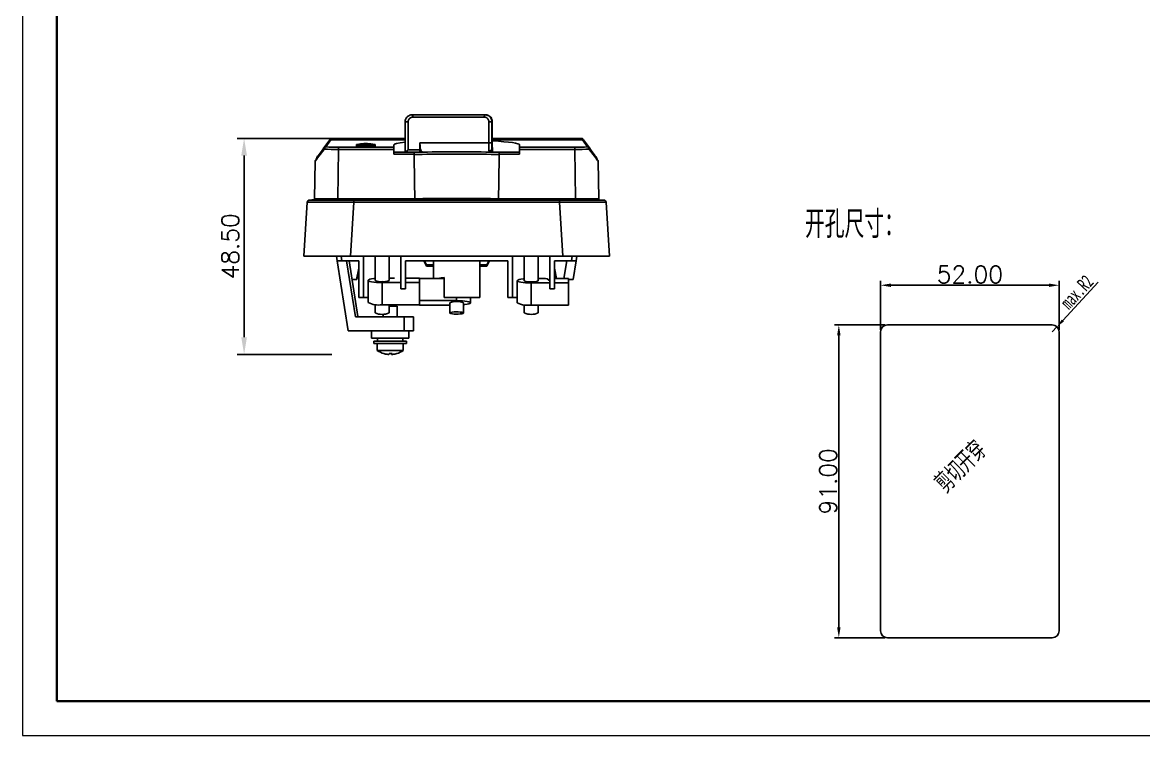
# Model space of a CAD drawing. Header units: millimetres. Extents: x 1222 to 2777, y 555 to 1864.
# Drawn here: x 1221.6 to 1548, y 554.5 to 762 of the extents above; entities that cross this region are included whole.
import ezdxf

# ---------------------------------------------------------------- set-up
doc = ezdxf.new("R2010")
doc.units = ezdxf.units.MM
doc.layers.add('粗实线层', color=7, linetype='Continuous', lineweight=35)
doc.layers.add('细实线层', color=7, linetype='Continuous', lineweight=18)
doc.styles.get("Standard").update_dxf_attribs({"font": 'txt', "bigfont": 'gbcbig.shx'})
doc.styles.add('标准', font='simfang.ttf', dxfattribs={"width": 0.667})
doc.styles.add('等轴测图文字', font='txt.shx', dxfattribs={"bigfont": 'gbcbig.shx'})
doc.dimstyles.new('ISO-25', dxfattribs={"dimtxt": 2.5, "dimasz": 2.5, "dimexe": 1.25, "dimexo": 0.625, "dimtad": 1, "dimtxsty": 'Standard', "dimcen": 2.5, "dimadec": 0, "dimazin": 0, "dimtfac": 1, "dimtmove": 1, "dimatfit": 3, "dimfxl": 1, "dimarcsym": 0})

# ---------------------------------------------------------------- blocks, each defined once
blk = doc.blocks.new('$CAXA_FRAME_13B17AC1$')
at = {"layer": '粗实线层'}
for p, q in [((-287, 200), (-287, -200)), ((-287, -200), (287, -200))]:
    blk.add_line(p, q, dxfattribs=at)
at = {"layer": '细实线层'}
for p, q in [((-297, 210), (-297, -210)), ((-297, -210), (297, -210))]:
    blk.add_line(p, q, dxfattribs=at)
blk = doc.blocks.new('*D7')
at = {"color": 0, "lineweight": -2, "transparency": 16777216}
for p, q in [((1311.69, 728.3), (1284.18, 728.3)), ((1286.18, 670.45), (1286.18, 723.3)), ((1311.69, 665.45), (1284.18, 665.45))]:
    blk.add_line(p, q, dxfattribs=at)
at = {"color": 0, "transparency": 16777216}
for points in [[(1285.34, 723.3), (1287.01, 723.3), (1286.18, 728.3)], [(1285.34, 670.45), (1287.01, 670.45), (1286.18, 665.45)]]:
    blk.add_solid(points, dxfattribs=at)
at = {"layer": 'Defpoints', "color": 0, "transparency": 16777216}
for p in [(1286.18, 728.3), (1313.69, 728.3), (1313.69, 665.45)]:
    blk.add_point(p, dxfattribs=at)
at = {"color": 0, "transparency": 16777216, "insert": (1282.15, 696.88), "char_height": 5, "attachment_point": 5, "rotation": 90}
blk.add_mtext('48.50', dxfattribs=at)
blk = doc.blocks.new('*D8')
at = {"color": 0, "lineweight": -2, "transparency": 16777216}
for p, q in [((1472.8, 674.02), (1458.03, 674.02)), ((1459.28, 671.02), (1459.28, 586.02)), ((1472.8, 583.02), (1458.03, 583.02))]:
    blk.add_line(p, q, dxfattribs=at)
at = {"color": 0, "transparency": 16777216}
for points in [[(1458.78, 671.02), (1459.78, 671.02), (1459.28, 674.02)], [(1458.78, 586.02), (1459.78, 586.02), (1459.28, 583.02)]]:
    blk.add_solid(points, dxfattribs=at)
at = {"layer": 'Defpoints', "color": 0, "transparency": 16777216}
for p in [(1473.42, 674.02), (1459.28, 583.02), (1473.42, 583.02)]:
    blk.add_point(p, dxfattribs=at)
at = {"color": 0, "transparency": 16777216, "insert": (1456.16, 628.52), "char_height": 5, "width": 27.1638, "attachment_point": 5, "rotation": 90}
blk.add_mtext('91.00', dxfattribs=at)
blk = doc.blocks.new('*D9')
at = {"color": 0, "lineweight": -2, "transparency": 16777216}
for p, q in [((1471.42, 672.64), (1471.42, 686.81)), ((1474.42, 685.56), (1520.42, 685.56)), ((1523.42, 672.64), (1523.42, 686.81))]:
    blk.add_line(p, q, dxfattribs=at)
at = {"color": 0, "transparency": 16777216}
for points in [[(1474.42, 686.06), (1474.42, 685.06), (1471.42, 685.56)], [(1520.42, 686.06), (1520.42, 685.06), (1523.42, 685.56)]]:
    blk.add_solid(points, dxfattribs=at)
at = {"layer": 'Defpoints', "color": 0, "transparency": 16777216}
for p in [(1523.42, 685.56), (1471.42, 672.02), (1523.42, 672.02)]:
    blk.add_point(p, dxfattribs=at)
at = {"color": 0, "transparency": 16777216, "insert": (1497.42, 688.69), "char_height": 5, "width": 24.936, "attachment_point": 5}
blk.add_mtext('52.00', dxfattribs=at)
blk = doc.blocks.new('*D11')
at = {"color": 0, "lineweight": -2, "transparency": 16777216}
for p, q in [((1534.81, 686.42), (1524.48, 675.31)), ((1521.42, 672.02), (1522.78, 673.48))]:
    blk.add_line(p, q, dxfattribs=at)
at = {"color": 0, "transparency": 16777216}
blk.add_solid([(1524.18, 675.6), (1524.79, 675.03), (1522.78, 673.48)], dxfattribs=at)
at = {"layer": 'Defpoints', "color": 0, "transparency": 16777216}
for p in [(1522.78, 673.48), (1521.42, 672.02)]:
    blk.add_point(p, dxfattribs=at)
at = {"color": 0, "transparency": 16777216, "insert": (1528.55, 683.59), "char_height": 4, "width": 45.0002, "attachment_point": 5, "rotation": 47.0835, "style": '标准'}
blk.add_mtext('max.R2 ', dxfattribs=at)

msp = doc.modelspace()

# ---------------------------------------------------------------- linework, layer by layer
at = {"color": 7, "linetype": 'Continuous', "lineweight": 25}
for p, q in [((1356.5691, 735.1485), (1356.4585, 735.1591)), ((1333.0521, 733.1316), (1333.0521, 724.3252)), ((1333.0521, 733.1316), (1333.0523, 733.1315)), ((1333.9123, 733.1332), (1333.9123, 724.9887)), ((1357.397, 727.0264), (1357.397, 733.1348)), ((1358.291, 733.1332), (1358.291, 727.0248)), ((1358.4202, 733.1209), (1358.291, 733.1332)), ((1358.4202, 727.0124), (1358.4202, 733.1209)), ((1358.4204, 733.1208), (1358.4202, 733.1209)), ((1358.4204, 727.0124), (1358.4204, 733.1208)), ((1311.4473, 727.8964), (1309.9536, 725.83)), ((1333.0521, 728.3008), (1311.7474, 728.3008)), ((1384.3397, 728.3008), (1358.4204, 728.3008)), ((1386.1335, 725.83), (1384.6398, 727.8964)), ((1309.3976, 725.5426), (1310.8914, 727.609)), ((1313.678, 725.0686), (1313.4281, 710.7532)), ((1313.678, 725.0686), (1313.678, 725.7318)), ((1313.678, 725.7318), (1329.7183, 725.7318)), ((1329.7183, 725.0686), (1313.678, 725.0686)), ((1319.5375, 726.5308), (1318.8588, 726.5308)), ((1318.8588, 726.5308), (1318.8588, 726.2691)), ((1318.8588, 726.2691), (1324.2885, 726.2691)), ((1318.8588, 726.2691), (1318.8588, 725.9984)), ((1318.8588, 725.9984), (1324.2885, 725.9984)), ((1319.5375, 726.5832), (1319.5375, 726.5308)), ((1319.9448, 726.5308), (1319.9448, 726.5832)), ((1323.2026, 726.5308), (1319.9448, 726.5308)), ((1323.2026, 726.5832), (1323.2026, 726.5308)), ((1323.6098, 726.5308), (1323.6098, 726.5832)), ((1324.2885, 726.5308), (1323.6098, 726.5308)), ((1324.2885, 726.2691), (1324.2885, 726.5308)), ((1324.2885, 726.2691), (1324.2885, 725.9984)), ((1329.7183, 725.7318), (1329.7183, 726.3994)), ((1329.7183, 725.7318), (1329.7183, 725.0686)), ((1329.7183, 723.6601), (1329.7183, 725.0686)), ((1337.3606, 724.9867), (1337.3606, 727.0228)), ((1358.2666, 724.3304), (1358.2666, 724.7395)), ((1358.4202, 727.0124), (1358.4204, 727.0124)), ((1358.4445, 724.3299), (1358.4445, 724.7225)), ((1366.3689, 726.3994), (1366.3689, 725.7318)), ((1366.3689, 725.7318), (1382.4092, 725.7318)), ((1366.3689, 725.0686), (1366.3689, 725.7318)), ((1382.4092, 725.0686), (1366.3689, 725.0686)), ((1366.3689, 725.0686), (1366.3689, 723.6601)), ((1382.4092, 725.7318), (1382.4092, 725.0686)), ((1382.6591, 710.7532), (1382.4092, 725.0686)), ((1385.1958, 727.609), (1386.6895, 725.5426)), ((1306.6419, 710.7362), (1306.8327, 721.6653)), ((1306.8784, 721.8928), (1306.867, 721.8331)), ((1307.3207, 722.5696), (1307.3207, 722.5728)), ((1329.7183, 724.3252), (1336.0062, 724.3252)), ((1335.6672, 723.6601), (1329.7183, 723.6601)), ((1335.6673, 723.6482), (1335.6672, 723.6601)), ((1360.0809, 724.3252), (1366.3689, 724.3252)), ((1360.4199, 723.6601), (1360.4199, 723.6482)), ((1366.3689, 723.6601), (1360.4199, 723.6601)), ((1388.7665, 722.5728), (1388.7665, 722.5696)), ((1389.2545, 721.6535), (1389.2091, 721.8943)), ((1389.2544, 721.6653), (1389.4452, 710.7362)), ((1303.5877, 694.0516), (1304.545, 709.7034)), ((1305.2225, 710.3407), (1318.094, 710.3407)), ((1306.6419, 710.3827), (1306.6419, 710.7362)), ((1307.7279, 710.4263), (1307.7279, 710.6978)), ((1307.7279, 710.4263), (1307.7279, 710.3407)), ((1308.2709, 710.4249), (1308.2709, 710.3407)), ((1336.8448, 710.6995), (1308.4066, 710.6995)), ((1308.4066, 710.6995), (1308.4066, 710.428)), ((1336.8448, 710.428), (1308.4066, 710.428)), ((1336.8448, 710.4266), (1308.9496, 710.4266)), ((1308.9496, 710.3834), (1336.8448, 710.3834)), ((1309.3572, 710.7396), (1309.3572, 710.743)), ((1309.3576, 710.7261), (1309.3572, 710.7022)), ((1309.3572, 710.7022), (1309.3572, 710.726)), ((1336.6047, 710.7022), (1309.3572, 710.7022)), ((1309.3572, 710.3896), (1309.3572, 710.4266)), ((1309.3572, 710.3896), (1309.3579, 710.4266)), ((1310.7107, 710.3862), (1336.8448, 710.3862)), ((1310.7144, 710.7464), (1334.1025, 710.7464)), ((1332.7147, 710.7362), (1310.7149, 710.7362)), ((1310.7149, 710.7294), (1332.4349, 710.7294)), ((1313.4281, 710.7532), (1335.8436, 710.7532)), ((1318.094, 709.7034), (1317.1367, 694.0516)), ((1318.094, 710.3407), (1318.094, 709.7034)), ((1318.094, 710.3407), (1377.9931, 710.3407)), ((1377.9931, 709.7034), (1318.094, 709.7034)), ((1332.4331, 710.7294), (1332.4331, 710.7288)), ((1332.7147, 710.7362), (1332.7147, 710.7464)), ((1336.8448, 710.3407), (1336.8448, 710.7356)), ((1355.1701, 710.7458), (1340.9171, 710.7458)), ((1359.2424, 710.7356), (1359.2424, 710.3407)), ((1387.6805, 710.6995), (1359.2424, 710.6995)), ((1387.6805, 710.428), (1359.2424, 710.428)), ((1387.1375, 710.4266), (1359.2424, 710.4266)), ((1359.2424, 710.3862), (1385.3764, 710.3862)), ((1359.2424, 710.3834), (1387.1375, 710.3834)), ((1386.7299, 710.7022), (1359.4825, 710.7022)), ((1360.2435, 710.7532), (1382.6591, 710.7532)), ((1361.9847, 710.7464), (1385.3727, 710.7464)), ((1363.3724, 710.7464), (1363.3724, 710.7362)), ((1385.3723, 710.7362), (1363.3724, 710.7362)), ((1363.6522, 710.7294), (1385.3723, 710.7294)), ((1363.654, 710.7288), (1363.654, 710.7294)), ((1377.9931, 710.3407), (1377.9931, 709.7034)), ((1377.9931, 710.3407), (1390.8646, 710.3407)), ((1378.9504, 694.0516), (1377.9931, 709.7034)), ((1386.7293, 710.4266), (1386.7299, 710.3896)), ((1386.7299, 710.7022), (1386.7295, 710.7261)), ((1386.7299, 710.743), (1386.7299, 710.7396)), ((1386.7299, 710.726), (1386.7299, 710.7022)), ((1386.7299, 710.4266), (1386.7299, 710.3896)), ((1387.6805, 710.428), (1387.6805, 710.6995)), ((1387.8163, 710.3407), (1387.8163, 710.4249)), ((1388.3592, 710.6978), (1388.3592, 710.4263)), ((1388.3592, 710.3407), (1388.3592, 710.4263)), ((1388.7665, 710.3797), (1388.7665, 710.3407)), ((1389.4452, 710.7362), (1389.4452, 710.3827)), ((1391.5421, 709.7034), (1392.4994, 694.0516)), ((1317.1367, 694.0516), (1303.5877, 694.0516)), ((1313.2723, 692.6941), (1313.0573, 694.0516)), ((1314.613, 692.6941), (1313.2723, 692.6941)), ((1313.2723, 692.6941), (1316.4973, 672.3319)), ((1314.398, 694.0516), (1314.613, 692.6941)), ((1314.613, 692.6941), (1319.5375, 692.6941)), ((1318.6011, 676.4042), (1316.021, 692.6941)), ((1316.7082, 692.6941), (1319.2714, 676.5104)), ((1317.1367, 694.0516), (1378.9504, 694.0516)), ((1319.5375, 681.9704), (1319.5375, 692.6941)), ((1320.895, 694.0516), (1320.895, 681.9704)), ((1324.2885, 694.0516), (1324.2885, 686.9752)), ((1328.3608, 686.9752), (1328.3608, 694.0516)), ((1331.7544, 684.4817), (1331.7544, 694.0516)), ((1333.1118, 692.6941), (1362.9753, 692.6941)), ((1333.1118, 692.6941), (1333.1118, 684.4817)), ((1338.4818, 692.6941), (1339.2203, 691.0791)), ((1339.2203, 691.5038), (1338.676, 692.6941)), ((1341.2564, 687.5212), (1341.2564, 692.6941)), ((1354.8307, 681.9704), (1354.8307, 692.6941)), ((1357.6053, 692.6941), (1356.8669, 691.0791)), ((1356.8669, 691.5038), (1357.4111, 692.6941)), ((1362.9753, 681.9704), (1362.9753, 692.6941)), ((1364.3327, 694.0516), (1364.3327, 681.9704)), ((1367.7263, 694.0516), (1367.7263, 686.8842)), ((1371.7986, 686.8842), (1371.7986, 694.0516)), ((1375.1922, 684.4817), (1375.1922, 694.0516)), ((1376.5496, 692.6941), (1376.5496, 684.4817)), ((1376.5496, 692.6941), (1381.4741, 692.6941)), ((1392.4994, 694.0516), (1378.9504, 694.0516)), ((1379.2468, 687.5212), (1380.0661, 692.6941)), ((1381.4741, 692.6941), (1381.6891, 694.0516)), ((1382.8148, 692.6941), (1381.4741, 692.6941)), ((1382.8148, 692.6941), (1381.9549, 687.2644)), ((1383.0298, 694.0516), (1382.8148, 692.6941)), ((1319.5375, 690.5685), (1318.9171, 687.2644)), ((1318.9576, 687.2644), (1319.5375, 690.3531)), ((1341.2564, 691.5038), (1339.2203, 691.5038)), ((1339.2203, 691.0791), (1339.2203, 691.5038)), ((1339.2203, 691.0791), (1341.2564, 691.0791)), ((1354.8307, 691.5038), (1356.8669, 691.5038)), ((1356.8669, 691.0791), (1354.8307, 691.0791)), ((1356.8669, 691.0791), (1356.8669, 691.5038)), ((1376.5496, 690.5685), (1377.1218, 687.5212)), ((1376.5496, 690.3531), (1377.0813, 687.5212)), ((1317.5682, 687.2644), (1318.9171, 687.2644)), ((1318.957, 687.2644), (1318.9171, 687.2644)), ((1322.2524, 686.9752), (1322.2524, 680.5397)), ((1326.3247, 679.9027), (1326.3247, 686.3381)), ((1331.7544, 686.3381), (1326.3247, 686.3381)), ((1328.3608, 687.6122), (1329.9161, 687.6122)), ((1333.1118, 687.6122), (1337.1841, 687.6122)), ((1337.1841, 686.3381), (1333.1118, 686.3381)), ((1337.1841, 687.6122), (1337.1841, 686.3381)), ((1344.4521, 687.5212), (1337.1841, 687.5212)), ((1337.1841, 679.9027), (1337.1841, 686.3381)), ((1344.4521, 687.7851), (1344.4521, 681.9704)), ((1365.6902, 686.8842), (1365.6902, 680.4487)), ((1369.7624, 679.8117), (1369.7624, 686.2471)), ((1375.1922, 686.2471), (1369.7624, 686.2471)), ((1371.7986, 687.5212), (1373.3539, 687.5212)), ((1376.5496, 687.5212), (1380.6219, 687.5212)), ((1380.6219, 686.2471), (1376.5496, 686.2471)), ((1380.6219, 687.5212), (1380.6219, 686.2471)), ((1380.6219, 687.2644), (1381.9549, 687.2644)), ((1380.6219, 679.8117), (1380.6219, 686.2471)), ((1333.1118, 684.4817), (1331.7544, 684.4817)), ((1376.5496, 684.4817), (1375.1922, 684.4817)), ((1320.895, 681.9704), (1319.5375, 681.9704)), ((1322.2524, 681.9704), (1320.895, 681.9704)), ((1324.2885, 679.988), (1324.2885, 677.4991)), ((1337.1841, 679.9027), (1326.3247, 679.9027)), ((1328.3608, 677.4991), (1328.3608, 679.9027)), ((1328.3608, 679.5263), (1330.7504, 679.5263)), ((1330.7504, 676.4042), (1330.7504, 679.5263)), ((1348.0436, 681.0858), (1337.1841, 681.0858)), ((1337.1841, 679.9027), (1337.1841, 679.8117)), ((1337.1841, 679.8117), (1346.0074, 679.8117)), ((1344.4521, 681.9704), (1354.8307, 681.9704)), ((1346.0074, 680.4487), (1346.0074, 677.4991)), ((1350.0797, 677.4991), (1350.0797, 680.4487)), ((1352.1159, 680.4487), (1352.1159, 681.9704)), ((1364.3327, 681.9704), (1362.9753, 681.9704)), ((1365.6902, 681.9704), (1364.3327, 681.9704)), ((1367.7263, 679.897), (1367.7263, 677.4991)), ((1380.6219, 679.8117), (1369.7624, 679.8117)), ((1371.7986, 677.4991), (1371.7986, 679.8117)), ((1319.2714, 676.5104), (1318.6011, 676.4042)), ((1318.6011, 676.4042), (1332.8061, 676.4042)), ((1326.6781, 677.1855), (1326.6781, 676.4042)), ((1332.8061, 672.3319), (1332.8061, 676.4042)), ((1332.8061, 676.4042), (1335.5014, 676.4042)), ((1335.5014, 676.4042), (1335.5014, 672.3319)), ((1332.8061, 672.3319), (1316.4973, 672.3319)), ((1323.2845, 672.3319), (1323.2845, 670.16)), ((1335.5014, 672.3319), (1332.8061, 672.3319)), ((1334.1439, 670.16), (1334.1439, 672.3319)), ((1323.2845, 670.16), (1334.1439, 670.16)), ((1323.9632, 669.3456), (1323.9632, 668.6669)), ((1323.9632, 669.3456), (1333.4652, 669.3456)), ((1325.0492, 670.16), (1325.0492, 669.3456)), ((1332.3736, 670.16), (1332.3736, 669.3456)), ((1333.4652, 668.6669), (1333.4652, 669.3456)), ((1323.9632, 668.6669), (1333.4652, 668.6669)), ((1324.9134, 668.6669), (1324.9134, 666.5731)), ((1324.9134, 666.5731), (1332.515, 666.5731)), ((1332.515, 666.5731), (1332.515, 668.6669)), ((1329.168, 665.6831), (1329.168, 665.468))]:
    msp.add_line(p, q, dxfattribs=at)
at = {"color": 8, "linetype": 'Continuous', "lineweight": 25}
for p, q in [((1333.0521, 727.8964), (1311.4473, 727.8964)), ((1384.6398, 727.8964), (1358.4204, 727.8964)), ((1308.9496, 710.3834), (1308.9496, 710.3407)), ((1309.3572, 710.7396), (1309.3573, 710.7431)), ((1310.7115, 710.4266), (1310.7107, 710.3862)), ((1310.715, 710.7464), (1310.7149, 710.7362)), ((1340.9171, 710.7458), (1340.9171, 710.3407)), ((1355.1701, 710.3407), (1355.1701, 710.7458)), ((1385.3723, 710.7362), (1385.3721, 710.7464)), ((1385.3764, 710.3862), (1385.3757, 710.4266)), ((1386.7298, 710.7431), (1386.7299, 710.7396)), ((1387.1375, 710.3407), (1387.1375, 710.3834)), ((1318.957, 687.2644), (1319.5375, 690.3562)), ((1376.5496, 690.3562), (1377.0819, 687.5212)), ((1348.0436, 681.0858), (1348.0436, 681.9704)), ((1327.8772, 665.4704), (1327.8772, 665.4764)), ((1329.0727, 665.4704), (1329.0727, 665.6793)), ((1329.1687, 665.6831), (1329.1687, 665.4704))]:
    msp.add_line(p, q, dxfattribs=at)
at = {"color": 7}
for p, q in [((1521.4206, 674.0181), (1473.4206, 674.0181)), ((1471.4206, 672.0181), (1471.4206, 585.0181)), ((1523.4206, 585.0181), (1523.4206, 672.0181)), ((1473.4206, 583.0181), (1521.4206, 583.0181))]:
    msp.add_line(p, q, dxfattribs=at)
at = {"color": 7, "linetype": 'Continuous', "lineweight": 25, "flags": 128}
for points in [[(1335.098, 735.1668), (1337.7199, 735.1655), (1340.3715, 735.1646), (1343.0415, 735.1641), (1345.7185, 735.164), (1348.3908, 735.1644), (1351.0471, 735.1653), (1353.6758, 735.1665), (1356.2657, 735.1682)], [(1356.0726, 734.4911), (1353.5257, 734.4895), (1350.9407, 734.4882), (1348.3286, 734.4874), (1345.7007, 734.487), (1343.0683, 734.4871), (1340.4426, 734.4875), (1337.835, 734.4884), (1335.2568, 734.4898)], [(1356.0726, 734.4911), (1356.0763, 734.6235), (1356.0873, 734.7508), (1356.1052, 734.8679), (1356.1292, 734.9706), (1356.1585, 735.0548), (1356.1918, 735.1172), (1356.2281, 735.1555), (1356.2657, 735.1682)], [(1309.3976, 725.5426), (1309.383, 725.5121), (1309.3779, 725.4757), (1309.3823, 725.4339), (1309.3961, 725.3874), (1309.4193, 725.3371), (1309.4513, 725.2837), (1309.4916, 725.2281), (1309.5397, 725.1713)], [(1333.9123, 724.9887), (1334.3393, 724.9884), (1334.7676, 724.9881), (1335.1971, 724.9878), (1335.6277, 724.9876), (1336.0594, 724.9873), (1336.4921, 724.9871), (1336.9259, 724.9869), (1337.3606, 724.9867)], [(1337.3606, 727.0228), (1339.869, 727.0219), (1342.3965, 727.0213), (1344.933, 727.0212), (1347.4684, 727.0214), (1349.9925, 727.022), (1352.4953, 727.0231), (1354.9668, 727.0245), (1357.397, 727.0264)], [(1386.5475, 725.1713), (1386.5955, 725.2281), (1386.6358, 725.2837), (1386.6678, 725.3371), (1386.691, 725.3874), (1386.7049, 725.4339), (1386.7093, 725.4757), (1386.7041, 725.5121), (1386.6895, 725.5426)], [(1360.4199, 723.6482), (1359.3255, 723.6514), (1358.1004, 723.6543), (1356.7588, 723.6568), (1355.3163, 723.659), (1353.7894, 723.6607), (1352.196, 723.6621), (1350.5544, 723.663), (1348.8838, 723.6634), (1347.2034, 723.6634), (1345.5327, 723.663), (1343.8912, 723.6621), (1342.2977, 723.6607), (1340.7709, 723.659), (1339.3283, 723.6568), (1337.9867, 723.6543), (1336.7616, 723.6514), (1335.6673, 723.6482)], [(1336.0062, 724.3252), (1337.052, 724.3284), (1338.2314, 724.3313), (1339.53, 724.3338), (1340.9322, 724.336), (1342.4208, 724.3377), (1343.9778, 724.3391), (1345.5841, 724.34), (1347.2204, 724.3404), (1348.8667, 724.3404), (1350.503, 724.34), (1352.1094, 724.3391), (1353.6663, 724.3377), (1355.1549, 724.336), (1356.5571, 724.3338), (1357.8558, 724.3313), (1359.0352, 724.3284), (1360.0809, 724.3252)], [(1360.2435, 710.7532), (1359.1497, 710.7563), (1357.9322, 710.7591), (1356.6047, 710.7615), (1355.182, 710.7636), (1353.6798, 710.7653), (1352.1148, 710.7666), (1350.5046, 710.7675), (1348.867, 710.7679), (1347.2202, 710.7679), (1345.5825, 710.7675), (1343.9723, 710.7666), (1342.4074, 710.7653), (1340.9052, 710.7636), (1339.4824, 710.7615), (1338.1549, 710.7591), (1336.9375, 710.7563), (1335.8436, 710.7532)], [(1326.3247, 686.3381), (1325.478, 686.352), (1324.6683, 686.3932), (1323.9311, 686.4598), (1323.2984, 686.5489), (1322.798, 686.6566), (1322.4517, 686.7783), (1322.2747, 686.9086), (1322.2747, 687.0417), (1322.4517, 687.172), (1322.798, 687.2937), (1323.2984, 687.4014), (1323.9311, 687.4905), (1324.2885, 687.5269)], [(1369.7624, 686.2471), (1368.9158, 686.261), (1368.1061, 686.3022), (1367.3688, 686.3688), (1366.7361, 686.4579), (1366.2357, 686.5656), (1365.8895, 686.6873), (1365.7125, 686.8176), (1365.7125, 686.9508), (1365.8895, 687.081), (1366.2357, 687.2027), (1366.7361, 687.3104), (1367.3688, 687.3995), (1367.7263, 687.4359)], [(1350.0797, 679.897), (1350.4372, 679.9333), (1351.0699, 680.0225), (1351.5703, 680.1302), (1351.9165, 680.2519), (1352.0935, 680.3821), (1352.0935, 680.5153), (1351.9165, 680.6456), (1351.5703, 680.7672), (1351.0699, 680.875), (1350.4372, 680.9641), (1349.6999, 681.0307), (1348.8902, 681.0718), (1348.0436, 681.0858)], [(1346.0075, 677.4961), (1346.1036, 677.4024), (1346.3721, 677.3172), (1346.7892, 677.2482), (1347.3176, 677.2015), (1347.9106, 677.1813), (1348.5154, 677.1893), (1349.0783, 677.2248), (1349.5492, 677.2847), (1349.8863, 677.3637), (1350.0597, 677.4547), (1350.054, 677.5496), (1349.8696, 677.6401), (1349.523, 677.718), (1349.0449, 677.7765), (1348.4778, 677.8103), (1347.8722, 677.8165), (1347.2818, 677.7945), (1346.759, 677.7463), (1346.3504, 677.6761), (1346.0923, 677.5901), (1346.0075, 677.4961)]]:
    msp.add_lwpolyline(points, dxfattribs=at)
at = {"color": 7, "linetype": 'Continuous', "lineweight": 25}
for centre, radius, start, end in [((1334.4189, 734.6505), 0.8531, 349.144303, 37.248504), ((1357.666, 631.8097), 101.3255, 89.646609, 90.152131), ((1311.4438, 727.2217), 0.6747, 89.701822, 144.969678), ((1384.6433, 727.2217), 0.6747, 35.030322, 90.298178), ((1309.9501, 725.1554), 0.6747, 89.701822, 144.969678), ((1310.1766, 725.2305), 0.6396, 110.399888, 185.31189), ((1321.5737, 717.0689), 9.7298, 77.920444, 102.079556), ((1321.5737, 718.64), 8.1085, 78.410997, 101.589003), ((1357.6665, 625.7836), 101.2431, 89.646566, 90.152498), ((1385.9106, 725.2305), 0.6396, 354.68811, 69.600112), ((1386.137, 725.1554), 0.6747, 35.030322, 90.298178), ((1307.5113, 721.6535), 0.6787, 164.333209, 179.000033), ((1307.9994, 722.5728), 0.6787, 109.92973, 180), ((1388.0877, 722.5728), 0.6787, 0, 70.07027), ((1305.2225, 709.662), 0.6787, 90, 176.5), ((1307.667, 711.9849), 1.6418, 257.862279, 272.124853), ((1308.2369, 642.9823), 67.7174, 89.856435, 90.4307), ((1308.2369, 642.7109), 67.7174, 89.856436, 90.430701), ((1308.7799, 642.7088), 67.718, 89.856436, 90.430698), ((1308.7799, 778.1015), 67.7184, 269.569303, 270.143562), ((1335.9333, 927.3208), 216.6196, 269.074637, 270.177573), ((1334.8852, 509.9097), 200.8382, 90.223292, 90.619201), ((1339.899, 304.4414), 406.3057, 89.856436, 90.4307), ((1356.1881, 304.4414), 406.3057, 89.5693, 90.143564), ((1360.1538, 927.3208), 216.6196, 269.822427, 270.925363), ((1361.202, 509.9097), 200.8382, 89.380799, 89.776708), ((1387.3072, 642.7088), 67.718, 89.569302, 90.143564), ((1387.3072, 778.1015), 67.7184, 269.856438, 270.430697), ((1387.8502, 642.9823), 67.7174, 89.5693, 90.143565), ((1387.8502, 642.7109), 67.7174, 89.569299, 90.143564), ((1390.8646, 709.662), 0.6787, 3.5, 90), ((1325.7586, 689.7051), 3.1006, 241.698163, 280.519832), ((1326.8908, 689.7051), 3.1006, 259.480142, 298.301842), ((1346.0235, 670.3027), 17.5529, 95.136099, 101.200977), ((1369.1963, 689.6141), 3.1006, 241.698096, 280.519919), ((1370.3285, 689.6141), 3.1006, 259.480107, 298.301899), ((1373.5353, 685.074), 2.4539, 47.53263, 94.240733), ((1325.2623, 686.4456), 6.6287, 242.995053, 279.223011), ((1348.0436, 675.7467), 5.124, 66.585684, 113.414316), ((1368.7, 686.3546), 6.6287, 242.995061, 279.223013), ((1326.3282, 682.2054), 5.1264, 246.555697, 293.359492), ((1369.766, 682.2054), 5.1264, 246.555676, 293.359514), ((1328.7142, 672.1962), 6.7871, 235.944202, 253.873208), ((1328.7142, 672.1962), 6.7871, 286.126792, 304.055798), ((1328.6904, 672.1742), 6.753, 253.896754, 263.083157), ((1326.8353, 665.7241), 0.0484, 262.540286, 308.491298), ((1328.7384, 672.1743), 6.753, 253.896801, 263.08311), ((1327.4333, 665.8549), 0.9993, 337.374018, 350.284438), ((1328.6036, 673.3093), 7.634, 268.595617, 270.830189), ((1328.8248, 673.2547), 7.5794, 266.925474, 273.074526), ((1329.9954, 665.8549), 0.9996, 189.717104, 202.62444), ((1328.2462, 665.8549), 0.9995, 337.375112, 350.283344), ((1328.738, 672.1742), 6.753, 276.916881, 286.103235), ((1330.5915, 665.6978), 0.0228, 242.566292, 329.372843)]:
    msp.add_arc(centre, radius, start, end, dxfattribs=at)
at = {"color": 8, "linetype": 'Continuous', "lineweight": 25}
msp.add_arc((1333.6549, 642.4472), 90.6864, 89.837391, 90.38087, dxfattribs=at)
at = {"color": 7}
for centre, start, end in [((1473.4206, 672.0181), 90, 180), ((1521.4206, 672.0181), 0, 90), ((1473.4206, 585.0181), 180, 270), ((1521.4206, 585.0181), 270, 0)]:
    msp.add_arc(centre, 2, start, end, dxfattribs=at)
at = {"color": 7, "linetype": 'Continuous', "lineweight": 25}
for centre, major_axis, ratio, start_param, end_param in [((1216.6187, 592.9471), (94.5729, 135.0642), 0.00117731, 0.00485344, 0.07803776), ((1479.4684, 592.9471), (-94.5729, 135.0642), 0.00117731, 6.20514754, 6.2770709), ((1313.7769, 730.6012), (6.9442, 8.9359), 0.00154987, 2.22509625, 3.13956847), ((1313.2209, 730.9905), (6.2656, 8.9477), 0.00080386, 2.22597245, 3.14044467), ((1313.6883, 725.5285), (6.788, -0.0112), 0.06775039, 4.0549502, 4.71096971), ((1313.6883, 726.2052), (6.1094, 0.0008), 0.0774903, 4.0546582, 4.71067771), ((1348.0436, 726.3994), (18.3253, 0), 0.07738246, 2.52884983, 3.14159265), ((1348.0436, 726.3994), (18.3253, 0), 0.07738246, 0, 0.96883562), ((1382.3988, 726.2052), (6.1094, -0.0008), 0.0774903, 4.71410025, 5.37011976), ((1382.3988, 725.5285), (6.788, 0.0112), 0.06775039, 4.71380825, 5.36982776), ((1382.3102, 730.6012), (-6.9442, 8.9359), 0.00154987, 3.14361683, 4.05808906), ((1382.8662, 730.9905), (-6.2656, 8.9477), 0.00080386, 3.14274063, 4.05721286), ((1348.0436, 1268.6711), (0, 894.2798), 0.01745588, 2.22616877, 2.24448622), ((1348.0436, 1268.6711), (0, 894.2798), 0.01745588, 4.03869909, 4.05701654), ((1318.1422, 709.662), (13.5971, -0.0414), 0.0030365, 1.57434682, 3.14141622), ((1307.2974, 710.233), (2.7199, 0), 0.06093509, 1.81416023, 2.43400822), ((1313.4301, 710.7362), (6.7882, 0), 0.00250573, 1.57110092, 3.14159266), ((1307.9996, 710.3827), (1.3576, 0), 0.00254399, 3.14159263, 4.51090668), ((1310.7149, 710.743), (1.3576, 0), 0.00250573, 1.57110092, 3.14159266), ((1310.7149, 710.7396), (1.3576, 0), 0.00250535, 3.14159265, 4.71238898), ((1310.7149, 710.726), (1.3576, 0), 0.00250535, 1.57079633, 3.14159265), ((1310.7149, 710.3897), (1.3576, 0), 0.00254399, 3.14159263, 4.70935838), ((1377.945, 709.662), (13.5971, 0.0414), 0.0030365, 0.00017644, 1.56724583), ((1382.657, 710.7362), (6.7882, 0), 0.00250573, 0, 1.57049174), ((1385.3723, 710.7396), (1.3576, 0), 0.00250535, 4.71238898, 6.28318531), ((1385.3723, 710.726), (1.3576, 0), 0.00250535, 0, 1.57079633), ((1385.3723, 710.743), (1.3576, 0), 0.00250573, 0, 1.57049174), ((1385.3723, 710.3897), (1.3576, 0), 0.00254399, 4.71541958, 6.28318531), ((1388.0875, 710.3827), (1.3576, 0), 0.00254399, 4.91387128, 6.28318531)]:
    msp.add_ellipse(centre, major_axis=major_axis, ratio=ratio, start_param=start_param, end_param=end_param, dxfattribs=at)
at = {"color": 8, "linetype": 'Continuous', "lineweight": 25}
for centre, major_axis, start_param, end_param in [((1217.1747, 592.5578), (94.5729, 135.7429), 0.00085729, 0.07803223), ((1478.9125, 592.5578), (-94.5729, 135.7429), 6.20515308, 6.28236056)]:
    msp.add_ellipse(centre, major_axis=major_axis, ratio=0.00117528, start_param=start_param, end_param=end_param, dxfattribs=at)
at = {"color": 7, "linetype": 'Continuous', "lineweight": 25}
for points, knots in [([(1333.0523, 733.1315), (1333.0591, 733.2546), (1333.0785, 733.6085), (1333.2956, 734.1755), (1333.7565, 734.7209), (1334.3853, 735.0951), (1334.8607, 735.143), (1335.098, 735.1668)], [0, 0, 0, 0, 0.11482136, 0.3303701, 0.55279776, 0.77676672, 1, 1, 1, 1]), ([(1333.9123, 733.1332), (1333.9167, 733.2152), (1333.9295, 733.4514), (1334.0724, 733.8296), (1334.3754, 734.1928), (1334.7883, 734.442), (1335.1008, 734.4739), (1335.2568, 734.4898)], [0, 0, 0, 0, 0.11456824, 0.32981624, 0.55232224, 0.77659681, 1, 1, 1, 1]), ([(1356.0726, 734.4911), (1356.1873, 734.4822), (1356.4497, 734.4618), (1356.8253, 734.2803), (1357.1427, 733.9727), (1357.3558, 733.5773), (1357.3832, 733.2825), (1357.397, 733.1348)], [0, 0, 0, 0, 0.166895218, 0.382054363, 0.589796519, 0.794474187, 1, 1, 1, 1]), ([(1358.291, 733.1332), (1358.27, 733.3547), (1358.2281, 733.7966), (1357.9024, 734.3897), (1357.4168, 734.8516), (1356.8421, 735.1242), (1356.441, 735.1548), (1356.2657, 735.1682)], [0, 0, 0, 0, 0.20595238, 0.41077454, 0.61834, 0.8332049, 1, 1, 1, 1]), ([(1358.4202, 733.1209), (1358.4135, 733.2439), (1358.394, 733.5978), (1358.1772, 734.1657), (1357.7154, 734.7085), (1357.1465, 735.0591), (1356.737, 735.1051), (1356.5649, 735.1244)], [0, 0, 0, 0, 0.1222642, 0.35178486, 0.58863025, 0.8271171, 1, 1, 1, 1]), ([(1311.7403, 728.2948), (1311.7207, 728.2963), (1311.6441, 728.3024), (1311.5269, 728.2674), (1311.4137, 728.2164), (1311.3416, 728.1678), (1311.3076, 728.1401), (1311.299, 728.132), (1311.2983, 728.1312)], [0, 0, 0, 0, 0.08067922, 0.3151461, 0.52092106, 0.71829195, 0.97452809, 1, 1, 1, 1]), ([(1384.8123, 728.1092), (1384.8022, 728.1189), (1384.7815, 728.1386), (1384.6998, 728.2057), (1384.5402, 728.2741), (1384.4145, 728.3123), (1384.3431, 728.3001), (1384.3411, 728.2998)], [0, 0, 0, 0, 0.28097458, 0.57132218, 0.7611092, 0.99343272, 1, 1, 1, 1]), ([(1333.0784, 724.3088), (1333.0996, 724.3138), (1333.1421, 724.3237), (1333.2663, 724.4025), (1333.4502, 724.5455), (1333.6787, 724.7518), (1333.8385, 724.9115), (1333.9109, 724.9872), (1333.9123, 724.9887)], [0, 0, 0, 0, 0.1401789, 0.27971293, 0.47652532, 0.75118627, 0.99528259, 1, 1, 1, 1]), ([(1337.3606, 724.9867), (1337.3592, 724.9104), (1337.3565, 724.7577), (1337.3361, 724.5541), (1337.3085, 724.4002), (1337.2811, 724.3183), (1337.2657, 724.3097), (1337.2596, 724.3063)], [0, 0, 0, 0, 0.21459277, 0.42918568, 0.64374008, 0.85815335, 1, 1, 1, 1]), ([(1338.1876, 724.3145), (1338.0666, 724.3418), (1337.8244, 724.3964), (1337.5824, 724.8467), (1337.4352, 725.5181), (1337.37, 726.2834), (1337.3634, 726.8036), (1337.3606, 727.0228)], [0, 0, 0, 0, 0.21289057, 0.42598256, 0.63545507, 0.84637258, 1, 1, 1, 1]), ([(1357.4779, 724.448), (1357.4669, 724.547), (1357.4436, 724.7551), (1357.4178, 725.3539), (1357.4003, 726.1385), (1357.3981, 726.7308), (1357.397, 727.0264)], [0, 0, 0, 0, 0.23559072, 0.49505831, 0.74803685, 1, 1, 1, 1]), ([(1358.2666, 724.7395), (1358.2662, 724.7658), (1358.2654, 724.8141), (1358.2574, 724.8767), (1358.2445, 724.9205), (1358.2259, 724.9502), (1358.1861, 724.9683), (1358.0385, 724.8839), (1357.8153, 724.6616), (1357.5745, 724.5091), (1357.4779, 724.448)], [0, 0, 0, 0, 0.03721915, 0.06859461, 0.09324257, 0.11788683, 0.15475112, 0.25432095, 0.70085758, 1, 1, 1, 1]), ([(1358.291, 727.0248), (1358.29, 726.6564), (1358.2881, 725.92), (1358.2768, 725.1677), (1358.2685, 724.8177), (1358.2666, 724.7395)], [0, 0, 0, 0, 0.437276, 0.87427466, 1, 1, 1, 1]), ([(1358.4445, 724.7225), (1358.4427, 724.8011), (1358.4344, 725.1527), (1358.4231, 725.9071), (1358.4212, 726.6439), (1358.4202, 727.0124)], [0, 0, 0, 0, 0.12572496, 0.56272408, 1, 1, 1, 1]), ([(1335.6672, 723.6601), (1335.6711, 723.7306), (1335.6787, 723.8716), (1335.7294, 724.059), (1335.8047, 724.2095), (1335.8996, 724.3035), (1335.9705, 724.3252), (1336.0052, 724.3252), (1336.0062, 724.3252)], [0, 0, 0, 0, 0.189627702, 0.378945986, 0.576492436, 0.793687658, 0.993932222, 1, 1, 1, 1]), ([(1360.4199, 723.6601), (1360.4161, 723.7306), (1360.4085, 723.8716), (1360.3577, 724.059), (1360.2824, 724.2095), (1360.1876, 724.3035), (1360.1166, 724.3252), (1360.082, 724.3252), (1360.0809, 724.3252)], [0, 0, 0, 0, 0.189627702, 0.378945986, 0.576492436, 0.793687658, 0.993932222, 1, 1, 1, 1]), ([(1327.9252, 665.4704), (1327.9707, 665.4654), (1328.0619, 665.4555), (1328.1873, 665.4492), (1328.285, 665.4504), (1328.3419, 665.4582), (1328.3516, 665.4668), (1328.3557, 665.4704)], [0, 0, 0, 0, 0.21349456, 0.42706662, 0.63895704, 0.85011464, 1, 1, 1, 1]), ([(1329.1502, 665.4516), (1329.1498, 665.4517), (1329.1174, 665.4521), (1329.0881, 665.4586), (1329.0772, 665.4669), (1329.0727, 665.4704)], [0, 0, 0, 0, 0.00719903, 0.58784315, 1, 1, 1, 1]), ([(1329.1687, 665.4704), (1329.1705, 665.4654), (1329.1739, 665.4555), (1329.2359, 665.4492), (1329.3322, 665.4504), (1329.4436, 665.4582), (1329.5197, 665.4668), (1329.5513, 665.4704)], [0, 0, 0, 0, 0.21349616, 0.42706764, 0.63895891, 0.85011242, 1, 1, 1, 1])]:
    msp.add_open_spline(points, degree=3, knots=knots, dxfattribs=at)

# ---------------------------------------------------------------- block references
at = {"layer": '粗实线层'}
msp.add_blockref('$CAXA_FRAME_13B17AC1$', (1518.6498, 764.5486), dxfattribs=at)

# ---------------------------------------------------------------- texts
at = {"color": 7, "style": '等轴测图文字'}
msp.add_text('开孔尺寸：', height=8, dxfattribs=at).set_placement((1449.4146, 699.3251))
msp.add_text('剪切开穿', height=6, rotation=45, dxfattribs=at).set_placement((1490.7384, 624.6389))

# ---------------------------------------------------------------- dimensions: what is measured, and where the dimension line sits
dim = msp.add_linear_dim(base=(1286.1766, 728.3008), p1=(1313.6883, 665.4547), p2=(1313.6883, 728.3008), angle=90, text='48.50', dimstyle='ISO-25', override={"dimtxt": 5, "dimasz": 5, "dimexe": 2, "dimexo": 2, "dimgap": 1.524, "dimlfac": 2, "dimzin": 0, "dimadec": 2, "dimtmove": 1, "dimtzin": 0})
dim.commit()
dim.dimension.update_dxf_attribs({"geometry": '*D7', "text_midpoint": (1282.1526, 696.8778)})
at = {"color": 7}
dim = msp.add_radius_dim(center=(1521.4206, 672.0181), mpoint=(1522.7824, 673.4828), text='max.<> ', dimstyle='ISO-25', override={"dimtxt": 4, "dimtxsty": '标准'}, dxfattribs=at)
dim.commit()
dim.dimension.update_dxf_attribs({"geometry": '*D11', "text_midpoint": (1528.5529, 683.5944)})
dim = msp.add_linear_dim(base=(1523.4206, 685.5644), p1=(1471.4206, 672.0181), p2=(1523.4206, 672.0181), text='<>.00', dimstyle='ISO-25', override={"dimtxt": 5, "dimasz": 3}, dxfattribs=at)
dim.commit()
dim.dimension.update_dxf_attribs({"geometry": '*D9', "text_midpoint": (1497.4206, 688.6894)})
dim = msp.add_linear_dim(base=(1459.2829, 583.0181), p1=(1473.4206, 674.0181), p2=(1473.4206, 583.0181), angle=90, text='<>.00', dimstyle='ISO-25', override={"dimtxt": 5, "dimasz": 3}, dxfattribs=at)
dim.commit()
dim.dimension.update_dxf_attribs({"geometry": '*D8', "text_midpoint": (1456.1579, 628.5181)})

doc.saveas('drawing.dxf')
